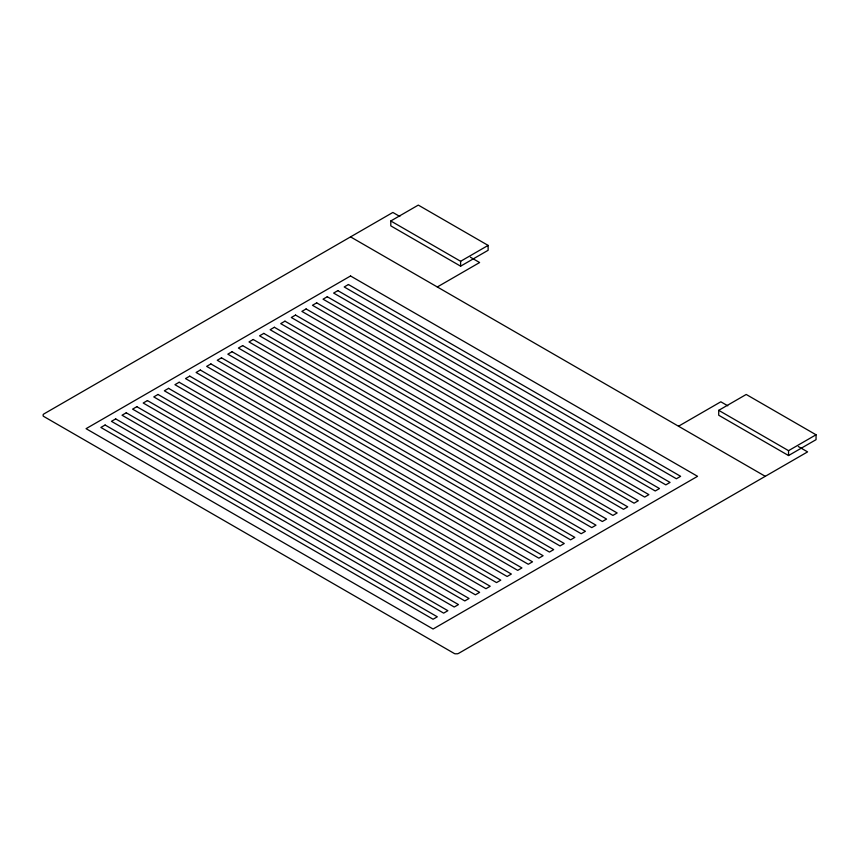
<?xml version="1.0" encoding="UTF-8"?>
<svg xmlns="http://www.w3.org/2000/svg" width="859" height="859" viewBox="0 0 859 859"><rect width="100%" height="100%" fill="white"/><g stroke="black" fill="none" stroke-linecap="round" stroke-linejoin="round"><path stroke-width="1.29" d="M390.791 220.978L418.301 205.097L488.127 245.406L488.127 250.291L460.617 266.172L390.791 225.863L390.791 220.978L460.617 261.286L488.127 245.406M437.306 286.97L479.623 262.532L470.367 257.195M678.513 426.225L720.83 401.797L727.777 405.802M718.715 410.344L746.224 394.464L816.05 434.783L816.05 439.668L788.541 455.549L718.715 415.23L718.715 410.344L788.541 450.664L816.05 434.783M399.811 216.457L392.864 212.452L44.045 413.845A3.801 2.201 0 0 0 43.165 414.618L43.133 415.906A2.674 1.546 0 0 0 43.745 416.454L454.228 653.452A2.674 1.546 0 0 0 455.173 653.796L457.418 653.785A3.801 2.201 0 0 0 458.76 653.28L807.589 451.888L798.333 446.54M350.547 236.88L765.272 476.316M788.541 450.664L788.541 455.549M460.617 261.286L460.617 266.172M350.547 275.975L86.061 428.673L433.076 629.013L697.562 476.316L350.547 275.975M105.109 425.012L100.868 427.449L433.076 619.242L437.306 616.805L105.109 425.012M115.686 418.902L111.455 421.339L443.652 613.133L447.883 610.695L115.686 418.902M126.262 412.792L122.032 415.23L454.228 607.023L458.459 604.586L126.262 412.792M136.839 406.683L132.608 409.131L464.805 600.924L469.046 598.476L136.839 406.683M147.426 400.573L143.195 403.021L475.392 594.815L479.623 592.366L147.426 400.573M158.002 394.464L153.772 396.912L485.969 588.705L490.199 586.257L158.002 394.464M168.579 388.365L164.348 390.802L496.545 582.595L500.776 580.147L168.579 388.365M179.166 382.255L174.935 384.692L507.132 576.486L511.363 574.048L179.166 382.255M189.742 376.145L185.512 378.583L517.709 570.376L521.939 567.939L189.742 376.145M200.319 370.036L196.088 372.473L528.285 564.266L532.516 561.829L200.319 370.036M210.895 363.926L206.665 366.374L538.861 558.167L543.103 555.719L210.895 363.926M221.482 357.816L217.252 360.265L549.449 552.058L553.679 549.61L221.482 357.816M232.059 351.707L227.828 354.155L560.025 545.948L564.256 543.5L232.059 351.707M242.635 345.608L238.405 348.045L570.601 539.839L574.832 537.39L242.635 345.608M253.222 339.498L248.992 341.936L581.189 533.729L585.419 531.292L253.222 339.498M263.799 333.389L259.568 335.826L591.765 527.619L595.996 525.182L263.799 333.389M274.375 327.279L270.145 329.727L602.342 521.51L606.572 519.072L274.375 327.279M284.963 321.169L280.721 323.618L612.918 515.411L617.159 512.963L284.963 321.169M295.539 315.06L291.308 317.508L623.505 509.301L627.736 506.853L295.539 315.06M306.115 308.95L301.885 311.398L634.082 503.191L638.312 500.743L306.115 308.95M316.692 302.851L312.461 305.289L644.658 497.082L648.889 494.644L316.692 302.851M327.279 296.742L323.048 299.179L655.245 490.972L659.476 488.535L327.279 296.742M337.855 290.632L333.625 293.069L665.822 484.863L670.052 482.425L337.855 290.632M348.432 284.522L344.201 286.97L676.398 478.764L680.629 476.316L348.432 284.522"/></g></svg>
